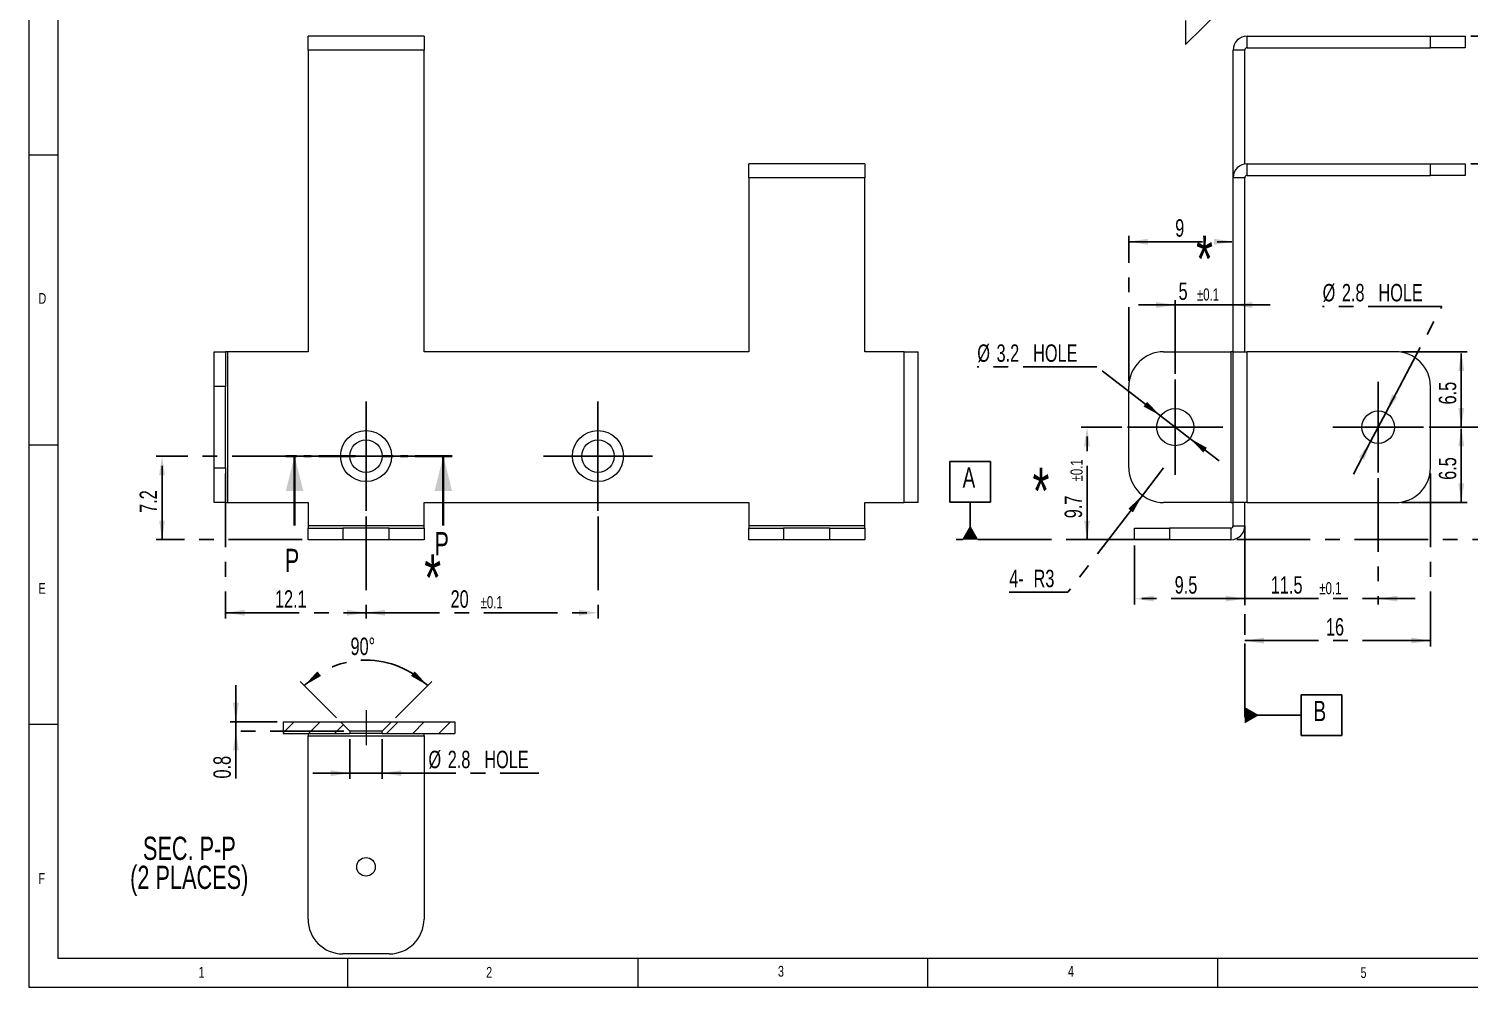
# Model space of a CAD drawing. Header units: millimetres. Extents: x 5 to 415, y 5 to 292.
# Drawn here: x 5 to 253.4, y 5 to 170.2 of the extents above; entities that cross this region are included whole.
import ezdxf

# ---------------------------------------------------------------- set-up
doc = ezdxf.new("R2010")
doc.units = ezdxf.units.MM
doc.linetypes.add('CENTER', pattern=[10.16, 6.35, -1.27, 1.27, -1.27])
doc.linetypes.add('CENTERX2', pattern=[20.32, 12.7, -2.54, 2.54, -2.54])
doc.layers.add('CENTER_LINE', color=7, linetype='CENTERX2')
doc.styles.add('SLDTEXTSTYLE0', font='TXT', dxfattribs={"width": 0.7})
doc.styles.add('SLDTEXTSTYLE4', font='TXT', dxfattribs={"width": 0.75})
doc.dimstyles.new('SLDDIMSTYLE13', dxfattribs={"dimtxt": 3, "dimasz": 3.302, "dimexe": 0, "dimexo": 0.0625, "dimgap": 0.75, "dimtad": 1, "dimlfac": 0.5, "dimrnd": 1e-09, "dimdsep": 46, "dimtxsty": 'SLDTEXTSTYLE0', "dimsah": 1, "dimcen": 0.09, "dimadec": 0, "dimazin": 2, "dimtfac": 1, "dimtmove": 0, "dimatfit": 0, "dimfxl": 1, "dimfrac": 2, "dimtolj": 1, "dimtzin": 12, "dimarcsym": 0})
doc.dimstyles.new('SLDDIMSTYLE14', dxfattribs={"dimtxt": 3, "dimasz": 3.302, "dimexe": 0, "dimexo": 0.0625, "dimgap": 0.75, "dimtad": 1, "dimdec": 4, "dimlfac": 0.5, "dimzin": 12, "dimdsep": 46, "dimtxsty": 'SLDTEXTSTYLE0', "dimsah": 1, "dimcen": 0.09, "dimazin": 3, "dimtfac": 1, "dimtofl": 0, "dimtmove": 0, "dimatfit": 3, "dimfxl": 1, "dimfrac": 2, "dimtolj": 1, "dimtzin": 12, "dimarcsym": 0})
doc.dimstyles.new('SLDDIMSTYLE2', dxfattribs={"dimtxt": 3, "dimasz": 3.302, "dimexe": 0, "dimexo": 0.0625, "dimgap": 0.75, "dimtad": 1, "dimlfac": 0.5, "dimrnd": 1e-09, "dimzin": 12, "dimdsep": 46, "dimtxsty": 'SLDTEXTSTYLE0', "dimsah": 1, "dimcen": 0.09, "dimadec": 0, "dimazin": 3, "dimtfac": 1, "dimtofl": 0, "dimtmove": 0, "dimatfit": 3, "dimfxl": 1, "dimfrac": 2, "dimtolj": 1, "dimtzin": 12, "dimarcsym": 0})
doc.dimstyles.new('SLDDIMSTYLE3', dxfattribs={"dimtxt": 3, "dimasz": 3.302, "dimexe": 0, "dimexo": 0.0625, "dimgap": 0.75, "dimtad": 1, "dimlfac": 0.5, "dimrnd": 1e-09, "dimzin": 12, "dimdsep": 46, "dimtxsty": 'SLDTEXTSTYLE0', "dimsah": 1, "dimcen": 0.09, "dimadec": 0, "dimazin": 3, "dimtol": 1, "dimtp": 0.1, "dimtm": 0.1, "dimtfac": 1, "dimtofl": 0, "dimtmove": 0, "dimatfit": 3, "dimfxl": 1, "dimfrac": 2, "dimtolj": 1, "dimarcsym": 0})
doc.dimstyles.new('SLDDIMSTYLE4', dxfattribs={"dimtxt": 3, "dimasz": 3.302, "dimexe": 0, "dimexo": 0.0625, "dimgap": 0.75, "dimtad": 1, "dimlfac": 0.5, "dimrnd": 1e-09, "dimzin": 12, "dimdsep": 46, "dimtxsty": 'SLDTEXTSTYLE0', "dimsah": 1, "dimcen": 0.09, "dimadec": 0, "dimazin": 3, "dimtol": 1, "dimtp": 0.1, "dimtm": 0.1, "dimtfac": 1, "dimtmove": 0, "dimatfit": 0, "dimfxl": 1, "dimfrac": 2, "dimtolj": 1, "dimarcsym": 0})
doc.dimstyles.new('SLDDIMSTYLE5', dxfattribs={"dimtxt": 3, "dimasz": 3.302, "dimexe": 0, "dimexo": 0.0625, "dimgap": 0.75, "dimtad": 1, "dimlfac": 0.5, "dimrnd": 1e-09, "dimzin": 12, "dimdsep": 46, "dimtxsty": 'SLDTEXTSTYLE0', "dimsah": 1, "dimcen": 0.09, "dimadec": 0, "dimazin": 3, "dimtfac": 1, "dimtmove": 0, "dimatfit": 0, "dimfxl": 1, "dimfrac": 2, "dimtolj": 1, "dimtzin": 12, "dimarcsym": 0})
doc.dimstyles.new('SLDDIMSTYLE6', dxfattribs={"dimtxt": 3, "dimasz": 3.302, "dimexe": 0, "dimexo": 0.0625, "dimgap": 0.75, "dimtad": 0, "dimtih": 1, "dimtoh": 1, "dimlfac": 0.5, "dimrnd": 1e-09, "dimzin": 12, "dimdsep": 46, "dimtxsty": 'SLDTEXTSTYLE0', "dimsah": 1, "dimcen": 0, "dimadec": 0, "dimazin": 3, "dimtfac": 1, "dimtmove": 0, "dimatfit": 3, "dimfxl": 1, "dimfrac": 2, "dimtolj": 1, "dimtzin": 12, "dimarcsym": 0})
doc.dimstyles.new('SLDDIMSTYLE7', dxfattribs={"dimtxt": 3, "dimasz": 3.302, "dimexe": 0, "dimexo": 0.0625, "dimgap": 0.75, "dimtad": 0, "dimtih": 1, "dimtoh": 1, "dimlfac": 0.5, "dimrnd": 1e-09, "dimzin": 12, "dimdsep": 46, "dimtxsty": 'SLDTEXTSTYLE0', "dimsah": 1, "dimcen": 0, "dimadec": 0, "dimazin": 3, "dimtfac": 1, "dimtofl": 0, "dimtmove": 0, "dimatfit": 3, "dimfxl": 1, "dimfrac": 2, "dimtolj": 1, "dimtzin": 12, "dimarcsym": 0})
doc.dimstyles.new('SLDDIMSTYLE8', dxfattribs={"dimtxt": 3, "dimasz": 3.302, "dimexe": 0, "dimexo": 0.0625, "dimgap": 0.75, "dimtad": 1, "dimlfac": 0.5, "dimrnd": 1e-09, "dimzin": 12, "dimdsep": 46, "dimtxsty": 'SLDTEXTSTYLE0', "dimsah": 1, "dimcen": 0.09, "dimadec": 0, "dimazin": 3, "dimtol": 1, "dimtp": 0.2, "dimtm": 0.2, "dimtfac": 1, "dimtofl": 0, "dimtmove": 0, "dimatfit": 3, "dimfxl": 1, "dimfrac": 2, "dimtolj": 1, "dimarcsym": 0})

# ---------------------------------------------------------------- blocks, each defined once
blk = doc.blocks.new('_D')
at = {"layer": 'CENTER_LINE'}
for p, q in [((38.94, 93.55), (38.94, 68.55)), ((63.14, 86.15), (63.14, 68.55)), ((38.94, 69.55), (63.14, 69.55))]:
    blk.add_line(p, q, dxfattribs=at)
for points in [[(38.94, 69.55), (42.24, 69.04), (42.24, 70.06)], [(63.14, 69.55), (59.84, 70.06), (59.84, 69.04)]]:
    blk.add_solid(points, dxfattribs=at)
at = {"layer": 'CENTER_LINE', "insert": (47.44, 73.42), "char_height": 3, "attachment_point": 1, "style": 'SLDTEXTSTYLE0'}
blk.add_mtext('12.1', dxfattribs=at)
blk = doc.blocks.new('_D_1')
at = {"layer": 'CENTER_LINE'}
for p, q in [((63.14, 86.15), (63.14, 68.55)), ((103.14, 86.15), (103.14, 68.55)), ((63.14, 69.55), (103.14, 69.55))]:
    blk.add_line(p, q, dxfattribs=at)
for points in [[(63.14, 69.55), (66.44, 69.04), (66.44, 70.06)], [(103.14, 69.55), (99.84, 70.06), (99.84, 69.04)]]:
    blk.add_solid(points, dxfattribs=at)
at = {"layer": 'CENTER_LINE', "attachment_point": 1, "style": 'SLDTEXTSTYLE0'}
for s, insert, char_height in [('20', (77.72, 73.42), 3), ('±0.1', (82.9, 72.41), 2.1)]:
    blk.add_mtext(s, dxfattribs=dict(at, insert=insert, char_height=char_height))
blk = doc.blocks.new('_D_2')
at = {"layer": 'CENTER_LINE'}
for p, q in [((52.74, 96.55), (26.98, 96.55)), ((27.98, 82.15), (27.98, 96.55)), ((52.14, 82.15), (26.98, 82.15))]:
    blk.add_line(p, q, dxfattribs=at)
for points in [[(27.98, 96.55), (27.47, 93.25), (28.48, 93.25)], [(27.98, 82.15), (28.48, 85.45), (27.47, 85.45)]]:
    blk.add_solid(points, dxfattribs=at)
at = {"layer": 'CENTER_LINE', "insert": (24.11, 86.76), "char_height": 3, "attachment_point": 1, "rotation": 90, "style": 'SLDTEXTSTYLE0'}
blk.add_mtext('7.2', dxfattribs=at)
blk = doc.blocks.new('SW_CENTERMARKSYMBOL_0')
at = {"layer": 'CENTER_LINE', "color": 0}
for p, q in [((0, 5), (0, 9.4)), ((0, 0), (0, 5)), ((-5, 0), (-9.4, 0)), ((0, 0), (-5, 0)), ((0, 0), (0, -5)), ((0, 0), (5, 0)), ((5, 0), (9.4, 0)), ((0, -5), (0, -9.4))]:
    blk.add_line(p, q, dxfattribs=at)
blk = doc.blocks.new('SW_CENTERMARKSYMBOL_1')
at = {"layer": 'CENTER_LINE', "color": 0}
for p, q in [((0, 5), (0, 9.4)), ((0, 0), (0, 5)), ((-5, 0), (-9.4, 0)), ((0, 0), (-5, 0)), ((0, 0), (0, -5)), ((0, 0), (5, 0)), ((5, 0), (9.4, 0)), ((0, -5), (0, -9.4))]:
    blk.add_line(p, q, dxfattribs=at)
blk = doc.blocks.new('_D_3')
at = {"layer": 'CENTER_LINE'}
for p, q in [((263.06, 101.55), (263.06, 107.9)), ((246.46, 101.55), (264.06, 101.55)), ((263.06, 82.15), (263.06, 101.55)), ((213.26, 82.15), (264.06, 82.15)), ((263.06, 82.15), (263.06, 75.8))]:
    blk.add_line(p, q, dxfattribs=at)
for points in [[(263.06, 101.55), (263.57, 104.85), (262.55, 104.85)], [(263.06, 82.15), (262.55, 78.85), (263.57, 78.85)]]:
    blk.add_solid(points, dxfattribs=at)
at = {"layer": 'CENTER_LINE', "attachment_point": 1, "rotation": 90, "style": 'SLDTEXTSTYLE0'}
for s, insert, char_height in [('±0.1', (260.21, 92.19), 2.1), ('9.7', (259.2, 85.84), 3)]:
    blk.add_mtext(s, dxfattribs=dict(at, insert=insert, char_height=char_height))
blk = doc.blocks.new('_D_4')
at = {"layer": 'CENTER_LINE'}
for p, q in [((241.66, 114.55), (252.99, 114.55)), ((251.99, 101.55), (251.99, 114.55)), ((246.46, 101.55), (252.99, 101.55))]:
    blk.add_line(p, q, dxfattribs=at)
for points in [[(251.99, 114.55), (251.48, 111.25), (252.5, 111.25)], [(251.99, 101.55), (252.5, 104.85), (251.48, 104.85)]]:
    blk.add_solid(points, dxfattribs=at)
at = {"layer": 'CENTER_LINE', "insert": (248.12, 105.46), "char_height": 3, "attachment_point": 1, "rotation": 90, "style": 'SLDTEXTSTYLE0'}
blk.add_mtext('6.5', dxfattribs=at)
blk = doc.blocks.new('_D_5')
at = {"layer": 'CENTER_LINE'}
for p, q in [((246.46, 101.55), (252.99, 101.55)), ((251.99, 88.55), (251.99, 101.55)), ((241.66, 88.55), (252.99, 88.55))]:
    blk.add_line(p, q, dxfattribs=at)
for points in [[(251.99, 101.55), (251.48, 98.25), (252.5, 98.25)], [(251.99, 88.55), (252.5, 91.85), (251.48, 91.85)]]:
    blk.add_solid(points, dxfattribs=at)
at = {"layer": 'CENTER_LINE', "insert": (248.12, 92.46), "char_height": 3, "attachment_point": 1, "rotation": 90, "style": 'SLDTEXTSTYLE0'}
blk.add_mtext('6.5', dxfattribs=at)
blk = doc.blocks.new('_D_6')
at = {"layer": 'CENTER_LINE'}
for p, q in [((237.66, 92.75), (237.66, 70.98)), ((214.66, 83.55), (214.66, 70.98)), ((214.66, 71.98), (208.31, 71.98)), ((214.66, 71.98), (237.66, 71.98)), ((237.66, 71.98), (244.01, 71.98))]:
    blk.add_line(p, q, dxfattribs=at)
for points in [[(214.66, 71.98), (211.36, 72.49), (211.36, 71.48)], [(237.66, 71.98), (240.96, 71.48), (240.96, 72.49)]]:
    blk.add_solid(points, dxfattribs=at)
at = {"layer": 'CENTER_LINE', "attachment_point": 1, "style": 'SLDTEXTSTYLE0'}
for s, insert, char_height in [('11.5', (219.15, 75.85), 3), ('±0.1', (227.51, 74.84), 2.1)]:
    blk.add_mtext(s, dxfattribs=dict(at, insert=insert, char_height=char_height))
blk = doc.blocks.new('_D_7')
at = {"layer": 'CENTER_LINE'}
for p, q in [((214.66, 83.55), (214.66, 70.98)), ((195.66, 81.15), (195.66, 70.98)), ((214.66, 71.98), (195.66, 71.98))]:
    blk.add_line(p, q, dxfattribs=at)
for points in [[(195.66, 71.98), (198.96, 71.48), (198.96, 72.49)], [(214.66, 71.98), (211.36, 72.49), (211.36, 71.48)]]:
    blk.add_solid(points, dxfattribs=at)
at = {"layer": 'CENTER_LINE', "insert": (202.57, 75.85), "char_height": 3, "attachment_point": 1, "style": 'SLDTEXTSTYLE0'}
blk.add_mtext('9.5', dxfattribs=at)
blk = doc.blocks.new('_D_8')
at = {"layer": 'CENTER_LINE'}
for p, q in [((193.46, 101.55), (186.47, 101.55)), ((187.47, 82.15), (187.47, 101.55)), ((194.66, 82.15), (186.47, 82.15))]:
    blk.add_line(p, q, dxfattribs=at)
for points in [[(187.47, 101.55), (186.96, 98.25), (187.97, 98.25)], [(187.47, 82.15), (187.97, 85.45), (186.96, 85.45)]]:
    blk.add_solid(points, dxfattribs=at)
at = {"layer": 'CENTER_LINE', "attachment_point": 1, "rotation": 90, "style": 'SLDTEXTSTYLE0'}
for s, insert, char_height in [('±0.1', (184.61, 92.19), 2.1), ('9.7', (183.6, 85.84), 3)]:
    blk.add_mtext(s, dxfattribs=dict(at, insert=insert, char_height=char_height))
blk = doc.blocks.new('_D_9')
at = {"layer": 'CENTER_LINE'}
for p, q in [((189.12, 111.95), (168.54, 111.95)), ((200.12, 103.5), (189.12, 111.95)), ((205.2, 99.6), (200.12, 103.5)), ((205.2, 99.6), (210.24, 95.73))]:
    blk.add_line(p, q, dxfattribs=at)
for points in [[(200.12, 103.5), (197.82, 105.91), (197.2, 105.11)], [(205.2, 99.6), (207.51, 97.18), (208.13, 97.99)]]:
    blk.add_solid(points, dxfattribs=at)
at = {"layer": 'CENTER_LINE', "char_height": 3, "attachment_point": 1, "style": 'SLDTEXTSTYLE0'}
for s, insert in [('%%c', (168.54, 115.81)), ('3.2', (171.86, 115.81)), ('HOLE', (178.17, 115.81))]:
    blk.add_mtext(s, dxfattribs=dict(at, insert=insert))
blk = doc.blocks.new('_D_10')
at = {"layer": 'CENTER_LINE'}
for p, q in [((248.66, 122.36), (228.08, 122.36)), ((238.97, 104.02), (248.66, 122.36)), ((236.35, 99.07), (238.97, 104.02)), ((236.35, 99.07), (233.39, 93.46))]:
    blk.add_line(p, q, dxfattribs=at)
for points in [[(238.97, 104.02), (240.96, 106.71), (240.06, 107.18)], [(236.35, 99.07), (234.36, 96.39), (235.26, 95.92)]]:
    blk.add_solid(points, dxfattribs=at)
at = {"layer": 'CENTER_LINE', "char_height": 3, "attachment_point": 1, "style": 'SLDTEXTSTYLE0'}
for s, insert in [('%%c', (228.08, 126.23)), ('2.8', (231.4, 126.23)), ('HOLE', (237.71, 126.23))]:
    blk.add_mtext(s, dxfattribs=dict(at, insert=insert))
blk = doc.blocks.new('_D_11')
at = {"layer": 'CENTER_LINE'}
for p, q in [((200.66, 94.55), (197, 89.79)), ((197, 89.79), (184.16, 73.09)), ((184.16, 73.09), (174.04, 73.09))]:
    blk.add_line(p, q, dxfattribs=at)
blk.add_solid([(197, 89.79), (194.59, 87.48), (195.39, 86.87)], dxfattribs=at)
at = {"layer": 'CENTER_LINE', "char_height": 3, "attachment_point": 1, "style": 'SLDTEXTSTYLE0'}
for s, insert in [('R3', (178.24, 76.96)), ('4-', (174.04, 76.96))]:
    blk.add_mtext(s, dxfattribs=dict(at, insert=insert))
blk = doc.blocks.new('_D_12')
at = {"layer": 'CENTER_LINE'}
for p, q in [((253.66, 168.95), (284.66, 168.95)), ((283.66, 82.15), (283.66, 168.95)), ((213.26, 82.15), (284.66, 82.15))]:
    blk.add_line(p, q, dxfattribs=at)
for points in [[(283.66, 168.95), (283.15, 165.65), (284.17, 165.65)], [(283.66, 82.15), (284.17, 85.45), (283.15, 85.45)]]:
    blk.add_solid(points, dxfattribs=at)
at = {"layer": 'CENTER_LINE', "attachment_point": 1, "rotation": 90, "style": 'SLDTEXTSTYLE0'}
for s, insert, char_height in [('±0.2', (280.81, 126.89), 2.1), ('43.4', (279.8, 118.54), 3)]:
    blk.add_mtext(s, dxfattribs=dict(at, insert=insert, char_height=char_height))
blk = doc.blocks.new('_D_13')
at = {"layer": 'CENTER_LINE'}
for p, q in [((253.66, 146.95), (274.96, 146.95)), ((273.96, 82.15), (273.96, 146.95)), ((213.26, 82.15), (274.96, 82.15))]:
    blk.add_line(p, q, dxfattribs=at)
for points in [[(273.96, 146.95), (273.45, 143.65), (274.47, 143.65)], [(273.96, 82.15), (274.47, 85.45), (273.45, 85.45)]]:
    blk.add_solid(points, dxfattribs=at)
at = {"layer": 'CENTER_LINE', "attachment_point": 1, "rotation": 90, "style": 'SLDTEXTSTYLE0'}
for s, insert, char_height in [('±0.2', (271.1, 115.89), 2.1), ('32.4', (270.09, 107.54), 3)]:
    blk.add_mtext(s, dxfattribs=dict(at, insert=insert, char_height=char_height))
blk = doc.blocks.new('_D_14')
at = {"layer": 'CENTER_LINE'}
for p, q in [((202.66, 122.61), (196.31, 122.61)), ((202.66, 110.75), (202.66, 123.61)), ((202.66, 122.61), (212.66, 122.61)), ((212.66, 122.61), (219.01, 122.61))]:
    blk.add_line(p, q, dxfattribs=at)
for points in [[(202.66, 122.61), (199.36, 123.12), (199.36, 122.1)], [(212.66, 122.61), (215.96, 122.1), (215.96, 123.12)]]:
    blk.add_solid(points, dxfattribs=at)
at = {"layer": 'CENTER_LINE', "attachment_point": 1, "style": 'SLDTEXTSTYLE0'}
for s, insert, char_height in [('5', (203.24, 126.48), 3), ('±0.1', (206.41, 125.47), 2.1)]:
    blk.add_mtext(s, dxfattribs=dict(at, insert=insert, char_height=char_height))
blk = doc.blocks.new('_D_15')
at = {"layer": 'CENTER_LINE'}
for p, q in [((246.66, 93.55), (246.66, 63.75)), ((214.66, 83.55), (214.66, 63.75)), ((214.66, 64.75), (246.66, 64.75))]:
    blk.add_line(p, q, dxfattribs=at)
for points in [[(214.66, 64.75), (217.96, 64.24), (217.96, 65.26)], [(246.66, 64.75), (243.36, 65.26), (243.36, 64.24)]]:
    blk.add_solid(points, dxfattribs=at)
at = {"layer": 'CENTER_LINE', "insert": (228.65, 68.62), "char_height": 3, "attachment_point": 1, "style": 'SLDTEXTSTYLE0'}
blk.add_mtext('16', dxfattribs=at)
blk = doc.blocks.new('_D_16')
at = {"layer": 'CENTER_LINE'}
for p, q in [((194.66, 109.55), (194.66, 134.51)), ((194.66, 133.51), (212.66, 133.51))]:
    blk.add_line(p, q, dxfattribs=at)
for points in [[(194.66, 133.51), (197.96, 133), (197.96, 134.02)], [(212.66, 133.51), (209.36, 134.02), (209.36, 133)]]:
    blk.add_solid(points, dxfattribs=at)
at = {"layer": 'CENTER_LINE', "insert": (202.66, 137.38), "char_height": 3, "attachment_point": 1, "style": 'SLDTEXTSTYLE0'}
blk.add_mtext('9', dxfattribs=at)
blk = doc.blocks.new('SW_CENTERMARKSYMBOL_2')
at = {"layer": 'CENTER_LINE', "color": 0}
for p, q in [((0, 5), (0, 8.2)), ((0, 0), (0, 5)), ((-5, 0), (-8.2, 0)), ((0, 0), (-5, 0)), ((0, 0), (0, -5)), ((0, 0), (5, 0)), ((5, 0), (8.2, 0)), ((0, -5), (0, -8.2))]:
    blk.add_line(p, q, dxfattribs=at)
blk = doc.blocks.new('SW_CENTERMARKSYMBOL_3')
at = {"layer": 'CENTER_LINE', "color": 0}
for p, q in [((0, 5), (0, 7.8)), ((0, 0), (0, 5)), ((-5, 0), (-7.8, 0)), ((0, 0), (-5, 0)), ((0, 0), (0, -5)), ((0, 0), (5, 0)), ((5, 0), (7.8, 0)), ((0, -5), (0, -7.8))]:
    blk.add_line(p, q, dxfattribs=at)
blk = doc.blocks.new('SW_DATUMTAG_0')
at = {"layer": 'CENTER_LINE', "color": 0}
for p, q in [((-2.18, -1.46), (-2.18, 5.54)), ((-2.18, 5.54), (4.82, 5.54)), ((4.82, 5.54), (4.82, -1.46)), ((4.82, -1.46), (-2.18, -1.46)), ((1.32, -7.95), (1.32, -1.46)), ((35.66, -7.95), (-1.08, -7.95))]:
    blk.add_line(p, q, dxfattribs=at)
blk.add_solid([(2.72, -7.95), (-0.08, -7.95), (1.32, -5.5)], dxfattribs=at)
at = {"layer": 'CENTER_LINE', "color": 0, "insert": (0, 4.51), "char_height": 3.5, "attachment_point": 1, "style": 'SLDTEXTSTYLE0'}
blk.add_mtext('A', dxfattribs=at)
blk = doc.blocks.new('SW_DATUMTAG_1')
at = {"layer": 'CENTER_LINE', "color": 0}
for p, q in [((-11.84, 34.7), (-11.84, -0.36)), ((-2.12, -1.46), (-2.12, 5.54)), ((-2.12, 5.54), (4.88, 5.54)), ((4.88, 5.54), (4.88, -1.46)), ((-11.84, 2.04), (-2.12, 2.04)), ((4.88, -1.46), (-2.12, -1.46))]:
    blk.add_line(p, q, dxfattribs=at)
blk.add_solid([(-11.84, 0.64), (-11.84, 3.44), (-9.39, 2.04)], dxfattribs=at)
at = {"layer": 'CENTER_LINE', "color": 0, "insert": (0, 4.51), "char_height": 3.5, "attachment_point": 1, "style": 'SLDTEXTSTYLE0'}
blk.add_mtext('B', dxfattribs=at)
blk = doc.blocks.new('_D_31')
at = {"layer": 'CENTER_LINE'}
for p, q in [((40.7, 50.74), (40.7, 57.09)), ((47.83, 50.74), (39.7, 50.74)), ((40.7, 50.74), (40.7, 49.14)), ((59.34, 49.14), (39.7, 49.14)), ((40.7, 49.14), (40.7, 40.97))]:
    blk.add_line(p, q, dxfattribs=at)
for points in [[(40.7, 50.74), (41.21, 54.04), (40.19, 54.04)], [(40.7, 49.14), (40.19, 45.84), (41.21, 45.84)]]:
    blk.add_solid(points, dxfattribs=at)
at = {"layer": 'CENTER_LINE', "insert": (36.83, 40.97), "char_height": 3, "attachment_point": 1, "rotation": 90, "style": 'SLDTEXTSTYLE0'}
blk.add_mtext('0.8', dxfattribs=at)
blk = doc.blocks.new('_D_32')
at = {"layer": 'CENTER_LINE'}
for p, q in [((58.03, 51.45), (51.79, 57.69)), ((68.25, 51.45), (74.49, 57.69))]:
    blk.add_line(p, q, dxfattribs=at)
blk.add_arc((63.14, 46.34), 15.05, 44.9997, 135.0003, dxfattribs=at)
for points in [[(52.49, 56.99), (55.39, 58.66), (54.75, 59.45)], [(73.78, 56.99), (71.53, 59.45), (70.89, 58.66)]]:
    blk.add_solid(points, dxfattribs=at)
at = {"layer": 'CENTER_LINE', "insert": (60.47, 65.26), "char_height": 3, "attachment_point": 1, "style": 'SLDTEXTSTYLE0'}
blk.add_mtext('90°', dxfattribs=at)
blk = doc.blocks.new('_D_33')
at = {"layer": 'CENTER_LINE'}
for p, q in [((60.34, 47.74), (60.34, 40.89)), ((65.94, 47.74), (65.94, 40.89)), ((60.34, 41.89), (53.99, 41.89)), ((60.34, 41.89), (65.94, 41.89)), ((65.94, 41.89), (92.91, 41.89))]:
    blk.add_line(p, q, dxfattribs=at)
for points in [[(60.34, 41.89), (57.04, 42.4), (57.04, 41.39)], [(65.94, 41.89), (69.24, 41.39), (69.24, 42.4)]]:
    blk.add_solid(points, dxfattribs=at)
at = {"layer": 'CENTER_LINE', "char_height": 3, "attachment_point": 1, "style": 'SLDTEXTSTYLE0'}
for s, insert in [('%%c', (73.91, 45.76)), ('2.8', (77.23, 45.76)), ('HOLE', (83.54, 45.76))]:
    blk.add_mtext(s, dxfattribs=dict(at, insert=insert))
blk = doc.blocks.new('SW_NOTE_0_4')
at = {"layer": 'CENTER_LINE', "color": 0, "char_height": 4, "attachment_point": 2, "style": 'SLDTEXTSTYLE0'}
for s, insert in [('SEC. P-P', (10.5, 5.16)), ('(2 PLACES)', (10.48, 0.16))]:
    blk.add_mtext(s, dxfattribs=dict(at, insert=insert))

msp = doc.modelspace()

# ---------------------------------------------------------------- hatches: boundary and pattern name
at = {"layer": 'CENTER_LINE', "linetype": 'Continuous', "lineweight": 18}
h = msp.add_hatch(dxfattribs=at)
h.set_pattern_fill('ANSI31', color=256, style=0)
edge = h.paths.add_edge_path(flags=0)
edge.add_line((58.73904, 50.74082), (48.829, 50.74082))
edge.add_line((48.829, 50.74082), (48.829, 48.74082))
edge.add_line((48.829, 48.74082), (60.33905, 48.74082))
edge.add_line((60.33905, 48.74082), (60.33905, 49.14082))
edge.add_spline(control_points=[(60.33905, 49.14082), (59.80571, 49.67416), (59.27238, 50.20749), (58.73904, 50.74082)], knot_values=[0.008872832, 0.008872832, 0.008872832, 0.008872832, 0.010001721, 0.010001721, 0.010001721, 0.010001721], weights=[1, 1, 1, 1], degree=3, periodic=0)
h = msp.add_hatch(dxfattribs=at)
h.set_pattern_fill('ANSI31', color=256, style=0)
edge = h.paths.add_edge_path(flags=0)
edge.add_line((78.47099, 50.74082), (67.53899, 50.74082))
edge.add_spline(control_points=[(67.53899, 50.74082), (67.00565, 50.20749), (66.47231, 49.67416), (65.93897, 49.14082)], knot_values=[0.003795021, 0.003795021, 0.003795021, 0.003795021, 0.004926397, 0.004926397, 0.004926397, 0.004926397], weights=[1, 1, 1, 1], degree=3, periodic=0)
edge.add_line((65.93897, 49.14082), (65.93897, 48.74082))
edge.add_line((65.93897, 48.74082), (78.47099, 48.74082))
edge.add_line((78.47099, 48.74082), (78.47099, 50.74082))

# ---------------------------------------------------------------- linework, layer by layer
at = {"color": 7, "linetype": 'Continuous', "lineweight": 18}
for p, q in [((5, 292), (5, 5)), ((10, 287), (10, 10)), ((73.13901, 168.94793), (53.13901, 168.94793)), ((53.13901, 166.54793), (53.13901, 168.94793)), ((73.13901, 168.94793), (73.13901, 166.54793)), ((215.06256, 166.94793), (215.06256, 168.94793)), ((215.06256, 168.94793), (246.66256, 168.94793)), ((246.66256, 166.94793), (246.66256, 168.94793)), ((246.66256, 168.94793), (252.66256, 168.94793)), ((252.66256, 168.94793), (252.66256, 166.94793)), ((53.13901, 166.54793), (53.13901, 114.54793)), ((73.13901, 166.54793), (53.13901, 166.54793)), ((73.13901, 114.54793), (73.13901, 166.54793)), ((214.66256, 166.54793), (212.66256, 166.54793)), ((212.66256, 144.54793), (212.66256, 166.54793)), ((214.66256, 146.91436), (214.66256, 166.54793)), ((215.06256, 166.94793), (246.66256, 166.94793)), ((252.66256, 166.94793), (246.66256, 166.94793)), ((5, 148.5), (10, 148.5)), ((149.13901, 146.94793), (129.13901, 146.94793)), ((129.13901, 144.54793), (129.13901, 146.94793)), ((149.13901, 146.94793), (149.13901, 144.54793)), ((215.06256, 144.94793), (215.06256, 146.94793)), ((215.06256, 146.94793), (246.66256, 146.94793)), ((246.66256, 144.94793), (246.66256, 146.94793)), ((246.66256, 146.94793), (252.66256, 146.94793)), ((252.66256, 146.94793), (252.66256, 144.94793)), ((129.13901, 144.54793), (129.13901, 114.54793)), ((149.13901, 144.54793), (129.13901, 144.54793)), ((149.13901, 114.54793), (149.13901, 144.54793)), ((214.66256, 144.54793), (212.66256, 144.54793)), ((212.66256, 114.54793), (212.66256, 144.54793)), ((214.66256, 114.54793), (214.66256, 144.54793)), ((215.06256, 144.94793), (246.66256, 144.94793)), ((252.66256, 144.94793), (246.66256, 144.94793)), ((36.93901, 114.54793), (38.93901, 114.54793)), ((36.93901, 108.54793), (36.93901, 114.54793)), ((38.93901, 114.54793), (38.93901, 108.54793)), ((39.33901, 114.54793), (38.93901, 114.54793)), ((39.33901, 88.54793), (39.33901, 114.54793)), ((53.13901, 114.54793), (39.33901, 114.54793)), ((129.13901, 114.54793), (73.13901, 114.54793)), ((155.93901, 114.54793), (149.13901, 114.54793)), ((155.93901, 88.54793), (155.93901, 114.54793)), ((155.93901, 114.54793), (158.33901, 114.54793)), ((158.33901, 88.54793), (158.33901, 114.54793)), ((200.66256, 114.54793), (212.26256, 114.54793)), ((212.26256, 114.54793), (212.26256, 88.54793)), ((212.66256, 114.54793), (212.26256, 114.54793)), ((212.66256, 114.54793), (215.06256, 114.54793)), ((212.66256, 88.54793), (212.66256, 114.54793)), ((215.06256, 88.54793), (215.06256, 114.54793)), ((240.66256, 114.54793), (215.06256, 114.54793)), ((36.93901, 94.54793), (36.93901, 108.54793)), ((38.93901, 108.54793), (36.93901, 108.54793)), ((38.93901, 94.54793), (38.93901, 108.54793)), ((194.66256, 94.54793), (194.66256, 108.54793)), ((246.66256, 94.54793), (246.66256, 108.54793)), ((5, 98.5), (10, 98.5)), ((36.93901, 94.54793), (38.93901, 94.54793)), ((36.93901, 88.54793), (36.93901, 94.54793)), ((38.93901, 94.54793), (38.93901, 88.54793)), ((38.93901, 88.54793), (36.93901, 88.54793)), ((38.93901, 88.54793), (39.33901, 88.54793)), ((39.33901, 88.54793), (53.13901, 88.54793)), ((53.13901, 88.54793), (53.13901, 84.54793)), ((73.13901, 88.54793), (129.13901, 88.54793)), ((73.13901, 84.54793), (73.13901, 88.54793)), ((129.13901, 88.54793), (129.13901, 84.54793)), ((149.13901, 88.54793), (155.93901, 88.54793)), ((149.13901, 84.54793), (149.13901, 88.54793)), ((158.33901, 88.54793), (155.93901, 88.54793)), ((212.26256, 88.54793), (200.66256, 88.54793)), ((212.26256, 88.54793), (212.66256, 88.54793)), ((215.06256, 88.54793), (212.66256, 88.54793)), ((212.66256, 84.54793), (212.66256, 88.54793)), ((214.66256, 84.54793), (214.66256, 88.54793)), ((215.06256, 88.54793), (240.66256, 88.54793)), ((53.13901, 84.54793), (53.13901, 84.14793)), ((73.13901, 84.54793), (53.13901, 84.54793)), ((73.13901, 84.14793), (73.13901, 84.54793)), ((149.13901, 84.54793), (129.13901, 84.54793)), ((129.13901, 84.54793), (129.13901, 84.14793)), ((149.13901, 84.14793), (149.13901, 84.54793)), ((212.66256, 84.54793), (214.66256, 84.54793)), ((53.13901, 82.14793), (53.13901, 84.14793)), ((53.13901, 84.14793), (59.13901, 84.14793)), ((59.13901, 82.14793), (53.13901, 82.14793)), ((59.13901, 84.14793), (59.13901, 82.14793)), ((67.13901, 84.14793), (59.13901, 84.14793)), ((67.13901, 82.14793), (59.13901, 82.14793)), ((67.13901, 82.14793), (67.13901, 84.14793)), ((67.13901, 84.14793), (73.13901, 84.14793)), ((73.13901, 82.14793), (67.13901, 82.14793)), ((73.13901, 84.14793), (73.13901, 82.14793)), ((129.13901, 82.14793), (129.13901, 84.14793)), ((129.13901, 84.14793), (135.13901, 84.14793)), ((135.13901, 82.14793), (129.13901, 82.14793)), ((135.13901, 84.14793), (135.13901, 82.14793)), ((143.13901, 84.14793), (135.13901, 84.14793)), ((143.13901, 82.14793), (135.13901, 82.14793)), ((143.13901, 82.14793), (143.13901, 84.14793)), ((143.13901, 84.14793), (149.13901, 84.14793)), ((149.13901, 82.14793), (143.13901, 82.14793)), ((149.13901, 84.14793), (149.13901, 82.14793)), ((195.66256, 82.14793), (195.66256, 84.14793)), ((195.66256, 84.14793), (201.66256, 84.14793)), ((201.66256, 82.14793), (195.66256, 82.14793)), ((201.66256, 84.14793), (201.66256, 82.14793)), ((212.26256, 84.14793), (201.66256, 84.14793)), ((212.26256, 82.14793), (201.66256, 82.14793)), ((212.26256, 84.14793), (212.26256, 82.14793)), ((10, 50.27057), (5, 50.27057)), ((48.829, 50.74082), (58.73904, 50.74082)), ((48.829, 50.74082), (48.829, 48.74082)), ((58.73904, 50.74082), (60.33905, 49.14082)), ((58.73904, 50.74082), (67.53899, 50.74082)), ((65.93897, 49.14082), (67.53899, 50.74082)), ((67.53899, 50.74082), (78.47099, 50.74082)), ((78.47099, 50.74082), (78.47099, 48.74082)), ((48.829, 48.74082), (60.33905, 48.74082)), ((53.13901, 48.74082), (53.13901, 48.34082)), ((53.13901, 48.34082), (73.13901, 48.34082)), ((53.13901, 16.74082), (53.13901, 48.34082)), ((60.33905, 49.14082), (60.33905, 48.74082)), ((65.93897, 49.14082), (60.33905, 49.14082)), ((65.93897, 48.74082), (60.33905, 48.74082)), ((65.93897, 48.74082), (65.93897, 49.14082)), ((65.93897, 48.74082), (78.47099, 48.74082)), ((73.13901, 48.34082), (73.13901, 48.74082)), ((73.13901, 48.34082), (73.13901, 16.74082)), ((10, 10), (410.25049, 10)), ((67.13901, 10.74082), (59.13901, 10.74082)), ((60, 5), (60, 10)), ((110, 10), (110, 5)), ((160, 5), (160, 10)), ((210, 5), (210, 10)), ((5, 5), (415, 5))]:
    msp.add_line(p, q, dxfattribs=at)
at = {"color": 7, "linetype": 'CENTER', "lineweight": 35}
for p, q in [((61.329, 96.56289), (49.329, 96.56289)), ((77.97099, 96.56289), (65.96499, 96.56289))]:
    msp.add_line(p, q, dxfattribs=at)
at = {"color": 7, "linetype": 'Continuous', "lineweight": 35}
for p, q in [((50.829, 84.56289), (50.829, 96.56289)), ((76.47099, 84.56289), (76.47099, 96.56289))]:
    msp.add_line(p, q, dxfattribs=at)
at = {"color": 7, "linetype": 'Continuous', "lineweight": 18}
for centre, radius in [((202.66256, 101.54793), 3.2), ((237.66256, 101.54793), 2.8), ((63.13901, 96.54793), 4.4), ((63.13901, 96.54793), 2.8), ((103.13901, 96.54793), 4.4), ((103.13901, 96.54793), 2.8), ((63.13901, 25.74082), 1.6)]:
    msp.add_circle(centre, radius, dxfattribs=at)
for centre, radius, start, end in [((215.06256, 166.54793), 2.4, 90, 180), ((215.06256, 166.54793), 0.4, 90, 180), ((215.06256, 144.54793), 2.4, 90, 180), ((215.06256, 144.54793), 0.4, 90, 180), ((200.66256, 108.54793), 6, 90, 180), ((240.66256, 108.54793), 6, 0, 90), ((200.66256, 94.54793), 6, 180, 270), ((240.66256, 94.54793), 6, 270, 0), ((212.26256, 84.54793), 0.4, 270, 0), ((212.26256, 84.54793), 2.4, 270, 0), ((59.13901, 16.74082), 6, 180, 270), ((67.13901, 16.74082), 6, 270, 0)]:
    msp.add_arc(centre, radius, start, end, dxfattribs=at)
at = {"color": 7, "linetype": 'Continuous', "lineweight": 35}
for points in [[(50.829, 96.56289), (49.329, 90.56289), (52.329, 90.56289)], [(76.47099, 96.56289), (74.97099, 90.56289), (77.97099, 90.56289)]]:
    msp.add_solid(points, dxfattribs=at)
at = {"layer": 'CENTER_LINE', "color": 7, "linetype": 'Continuous', "lineweight": 18}
for p, q in [((204.43117, 167.52268), (210.27021, 173.24007)), ((204.43117, 171.64504), (204.43117, 167.52268))]:
    msp.add_line(p, q, dxfattribs=at)
at = {"layer": 'CENTER_LINE', "linetype": 'CENTERX2', "lineweight": 18}
for p, q in [((63.13901, 52.74082), (63.13901, 49.14082)), ((63.13901, 49.14082), (63.13901, 46.74082))]:
    msp.add_line(p, q, dxfattribs=at)

# ---------------------------------------------------------------- block references
at = {"layer": 'CENTER_LINE'}
for name, p in [('SW_CENTERMARKSYMBOL_2', (202.66256, 101.54793)), ('SW_CENTERMARKSYMBOL_3', (237.66256, 101.54793)), ('SW_CENTERMARKSYMBOL_0', (63.13901, 96.54793)), ('SW_CENTERMARKSYMBOL_1', (103.13901, 96.54793)), ('SW_DATUMTAG_0', (166.00044, 90.09951)), ('SW_DATUMTAG_1', (226.50114, 49.85102)), ('SW_NOTE_0_4', (22.18335, 25.78185))]:
    msp.add_blockref(name, p, dxfattribs=at)

# ---------------------------------------------------------------- texts
at = {"color": 7, "linetype": 'Continuous', "lineweight": 0, "char_height": 1.85208, "attachment_point": 1, "style": 'SLDTEXTSTYLE4'}
for s, insert in [('D', (6.66667, 124.66802)), ('E', (6.66667, 74.66802)), ('F', (6.66667, 24.66802)), ('1', (34.2776, 8.4929)), ('2', (83.86093, 8.4929)), ('3', (134.16667, 8.66802)), ('4', (184.16667, 8.66802)), ('5', (234.61276, 8.434))]:
    msp.add_mtext(s, dxfattribs=dict(at, insert=insert))
at = {"color": 7, "linetype": 'Continuous', "char_height": 4, "attachment_point": 1, "style": 'SLDTEXTSTYLE0'}
for insert in [(74.93723, 83.45583), (49.13352, 80.57348)]:
    msp.add_mtext('P', dxfattribs=dict(at, insert=insert))
at = {"layer": 'CENTER_LINE', "char_height": 8, "attachment_point": 1, "style": 'SLDTEXTSTYLE0'}
for insert in [(206.25736, 134.56602), (178.06102, 94.55619), (73.17781, 79.60713)]:
    msp.add_mtext('*', dxfattribs=dict(at, insert=insert))

# ---------------------------------------------------------------- dimensions: what is measured, and where the dimension line sits
at = {"layer": 'CENTER_LINE'}
for base, p1, p2, dimstyle, picture, middle in [((283.66256, 168.94793), (212.26256, 82.14793), (252.66256, 168.94793), 'SLDDIMSTYLE8', '_D_12', (283.66256, 125.54793)), ((273.95762, 146.94793), (212.26256, 82.14793), (252.66256, 146.94793), 'SLDDIMSTYLE8', '_D_13', (273.95762, 114.54793)), ((251.98857, 114.54793), (245.46256, 101.54793), (240.66256, 114.54793), 'SLDDIMSTYLE2', '_D_4', (251.98857, 108.04793)), ((263.06256, 101.54793), (212.26256, 82.14793), (245.46256, 101.54793), 'SLDDIMSTYLE4', '_D_3', (263.06256, 91.84793)), ((187.46507, 101.54793), (195.66256, 82.14793), (194.46256, 101.54793), 'SLDDIMSTYLE3', '_D_8', (187.46507, 91.84793)), ((251.98857, 101.54793), (240.66256, 88.54793), (245.46256, 101.54793), 'SLDDIMSTYLE2', '_D_5', (251.98857, 95.04793)), ((27.97598, 96.54793), (53.13901, 82.14793), (53.73901, 96.54793), 'SLDDIMSTYLE2', '_D_2', (27.97598, 89.34793)), ((40.69976, 49.14082), (48.829, 50.74082), (60.33905, 49.14082), 'SLDDIMSTYLE13', '_D_31', (40.69976, 43.56043))]:
    dim = msp.add_linear_dim(base=base, p1=p1, p2=p2, angle=90, dimstyle=dimstyle, dxfattribs=at)
    dim.commit()
    dim.dimension.update_dxf_attribs({"geometry": picture, "text_midpoint": middle, "dimtype": 160})
for base, p1, p2, dimstyle, picture, middle in [((212.66256, 133.50803), (194.66256, 108.54793), (212.66256, 144.54793), 'SLDDIMSTYLE2', '_D_16', (203.66256, 133.50803)), ((212.66256, 122.60921), (202.66256, 109.74793), (212.66256, 144.54793), 'SLDDIMSTYLE4', '_D_14', (207.66256, 122.60921)), ((63.13901, 69.54946), (38.93901, 94.54793), (63.13901, 87.14793), 'SLDDIMSTYLE2', '_D', (51.03901, 69.54946)), ((246.66256, 64.74793), (214.66256, 84.54793), (246.66256, 94.54793), 'SLDDIMSTYLE2', '_D_15', (230.66256, 64.74793)), ((237.66256, 71.98436), (214.66256, 84.54793), (237.66256, 93.74793), 'SLDDIMSTYLE4', '_D_6', (226.16256, 71.98436)), ((103.13901, 69.54946), (63.13901, 87.14793), (103.13901, 87.14793), 'SLDDIMSTYLE3', '_D_1', (83.13901, 69.54946)), ((195.66256, 71.98436), (214.66256, 84.54793), (195.66256, 82.14793), 'SLDDIMSTYLE5', '_D_7', (205.16256, 71.98436))]:
    dim = msp.add_linear_dim(base=base, p1=p1, p2=p2, dimstyle=dimstyle, dxfattribs=at)
    dim.commit()
    dim.dimension.update_dxf_attribs({"geometry": picture, "text_midpoint": middle, "dimtype": 160})
for p1, p2, picture, middle in [((238.97064, 104.0236), (236.35448, 99.07227), '_D_10', (237.57427, 124.60921)), ((200.12468, 103.49707), (205.20044, 99.59879), '_D_9', (178.03797, 114.1941))]:
    dim = msp.add_diameter_dim_2p(p1=p1, p2=p2, text='<> HOLE', dimstyle='SLDDIMSTYLE6', dxfattribs=at)
    dim.commit()
    dim.dimension.update_dxf_attribs({"geometry": picture, "text_midpoint": middle, "dimtype": 163})
dim = msp.add_radius_dim(center=(200.66256, 94.54793), mpoint=(197.00436, 89.79214), text='4-<>', dimstyle='SLDDIMSTYLE7', dxfattribs=at)
dim.commit()
dim.dimension.update_dxf_attribs({"geometry": '_D_11', "text_midpoint": (178.3083, 74.84243), "dimtype": 164})
dim = msp.add_angular_dim_2l(base=(63.13901, 61.3953), line1=((65.93897, 49.14082), (67.53899, 50.74082)), line2=((58.73904, 50.74082), (60.33905, 49.14082)), dimstyle='SLDDIMSTYLE14', dxfattribs=at)
dim.commit()
dim.dimension.update_dxf_attribs({"geometry": '_D_32', "text_midpoint": (63.13901, 61.3953), "dimtype": 162})
dim = msp.add_linear_dim(base=(65.93897, 41.89435), p1=(60.33905, 48.74082), p2=(65.93897, 48.74082), text='%%c<> HOLE', dimstyle='SLDDIMSTYLE5', dxfattribs=at)
dim.commit()
dim.dimension.update_dxf_attribs({"geometry": '_D_33', "text_midpoint": (83.4099, 41.89435), "dimtype": 160})

doc.saveas('drawing.dxf')
